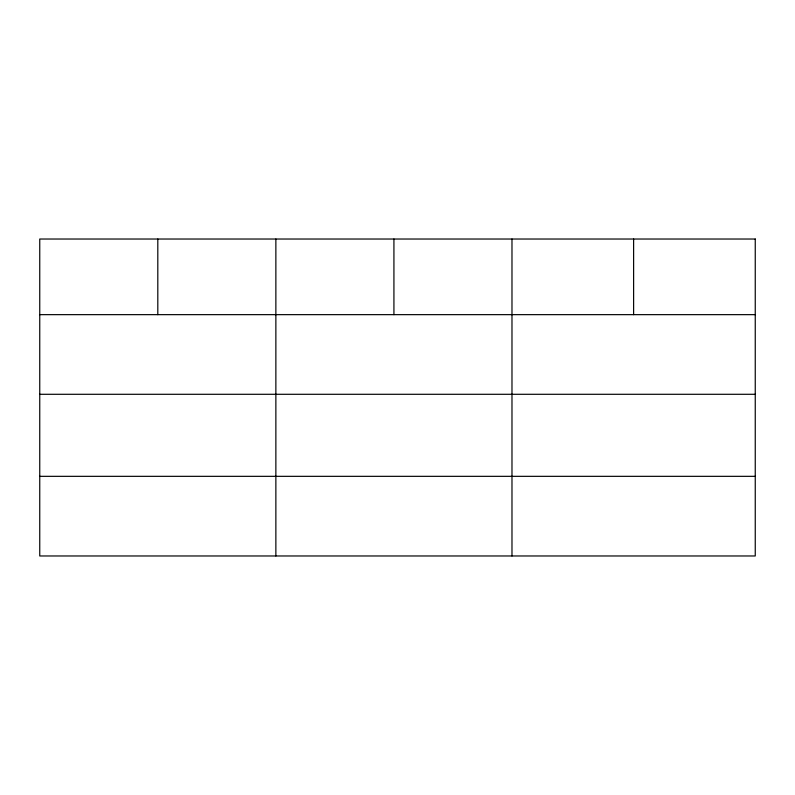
<?xml version="1.0" encoding="UTF-8"?>
<svg xmlns="http://www.w3.org/2000/svg" width="795" height="795" viewBox="0 0 795 795"><rect width="100%" height="100%" fill="white"/><g stroke="black" fill="none" stroke-linecap="round" stroke-linejoin="round"><path stroke-width="1.19" d="M39.75 314.651L755.25 314.651M39.75 394.29L755.25 394.29M39.75 476.334L755.25 476.334M633.615 239.027L633.615 314.651M511.98 239.027L511.98 555.973M393.923 239.027L393.923 314.651M275.865 239.027L275.865 555.973M157.808 239.027L157.808 314.651M755.25 239.027L39.75 239.027L39.75 555.973L755.25 555.973L755.25 239.027"/></g></svg>
